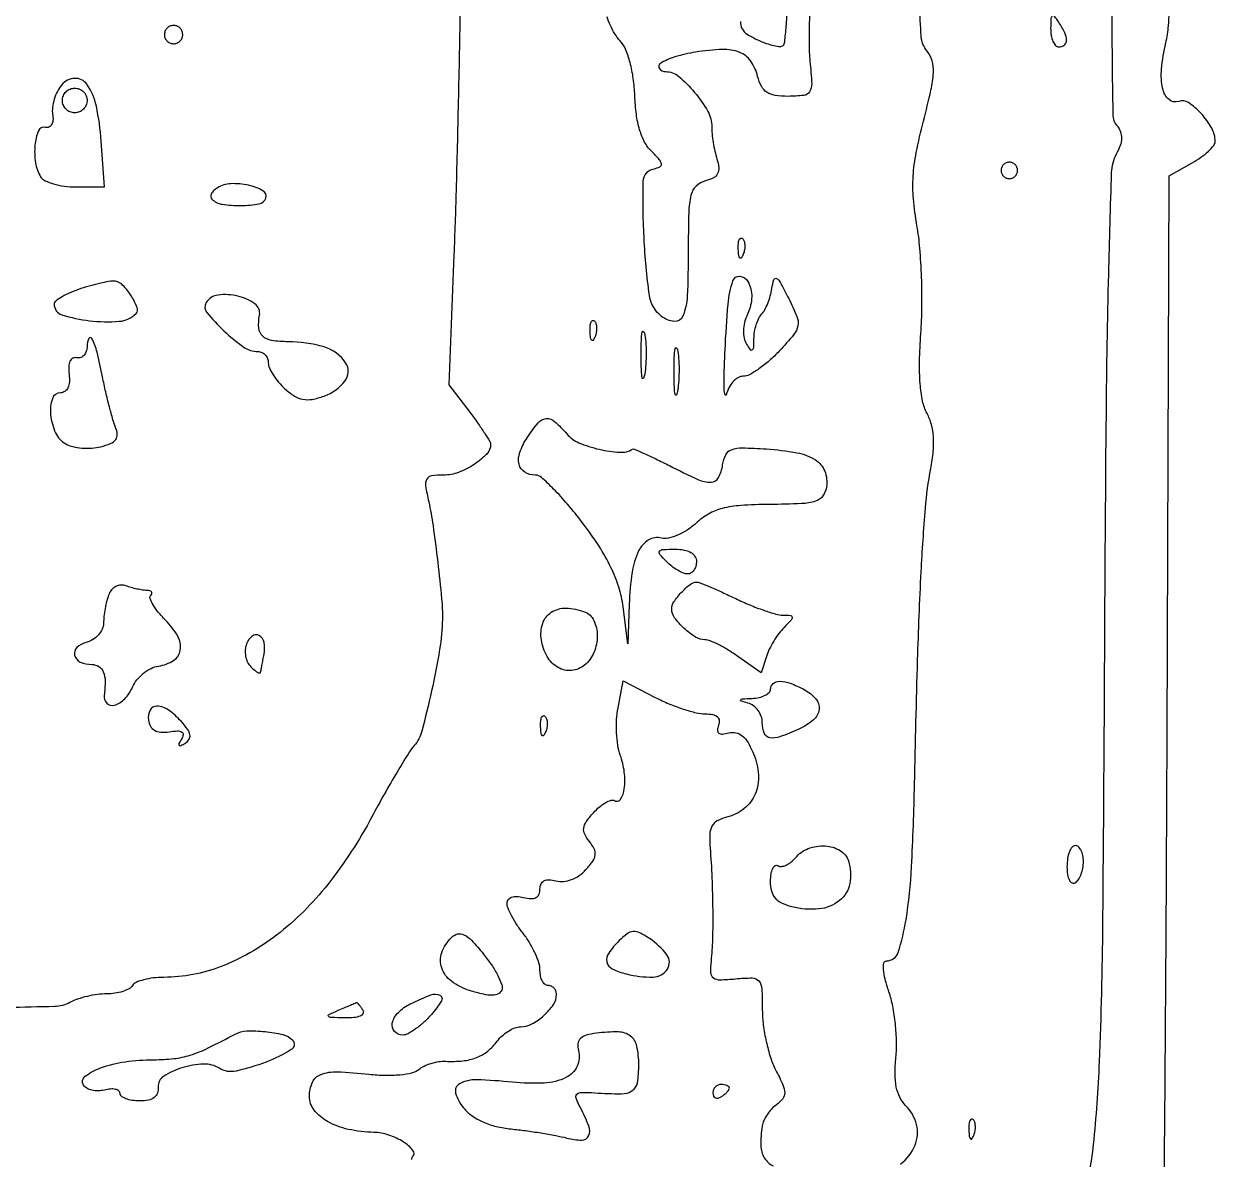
# Model space of a CAD drawing. Extents: x 0 to 5034, y 0 to 2560.
# Drawn here: x 4533.3 to 4678, y 328.9 to 466.8 of the extents above; entities that cross this region are included whole.
import ezdxf

# ---------------------------------------------------------------- set-up
doc = ezdxf.new("R2010")
doc.units = 0

msp = doc.modelspace()

# ---------------------------------------------------------------- linework, layer by layer
for points in [[(4665.474123, 478.105239, 0.004794), (4665.450449, 465.318893, 0.002168), (4665.56546, 455.793416, 0.170708), (4666.079974, 454.403638, -0.08459), (4666.490658, 453.692881, -0.096442), (4666.617919, 452.918478, -0.078186), (4666.450721, 452.027335, -0.037487), (4665.978667, 450.960139, 0.115102), (4665.381098, 448.733562, 0.002096), (4665.02605, 436.414754, 0.003852), (4664.738015, 419.390182, 0.001119), (4664.554956, 393.146217, -0.001005), (4664.31438, 357.492627, -0.007696), (4663.909947, 340.749472, -0.016267), (4663.184195, 330.697295, -0.045989), (4661.811474, 323.802176, -0.052095)], [(4639.786467, 328.33006, 0.131711), (4641.54279, 330.612513, 0.161974), (4641.725847, 333.123084, 0.135069), (4640.39789, 335.459252, -0.081746), (4639.693669, 336.440964, -0.065377), (4639.273028, 337.67477, -0.05081), (4639.120581, 339.250097, -0.024373), (4639.229926, 341.280681, 0.031928), (4639.303045, 343.169202, 0.020393), (4639.158286, 345.362138, 0.020482), (4638.838979, 347.508925, 0.035553), (4638.376394, 349.25, -0.019049), (4637.916167, 350.777339, -0.043232), (4637.714467, 351.965392, -0.069407), (4637.758829, 352.745118, -0.358067), (4638.06911, 353, 0.324365), (4639.492167, 354.031731, 0.039662), (4640.450156, 357.999924, 0.026649), (4641.123149, 364.42796, 0.007517), (4641.485883, 374.5, -0.002062), (4641.863842, 389.561404, -0.005565), (4642.295426, 400.253472, -0.007284), (4642.805506, 407.965966, -0.026843), (4643.459336, 412.805745, 0.023774), (4643.754018, 414.890554, 0.040346), (4643.775555, 416.651439, 0.047609), (4643.525758, 418.165, 0.058237), (4643.000697, 419.498698, -0.072753), (4642.462621, 420.990585, -0.031082), (4642.168591, 423.096082, -0.024725), (4642.09509, 425.800938, -0.012653), (4642.256594, 429.192953, 0.016097), (4642.387689, 432.413013, 0.011187), (4642.337171, 436.053376, 0.011297), (4642.131247, 439.548951, 0.022776), (4641.781742, 442.286626, -0.02121), (4641.353251, 445.561342, -0.037313), (4641.317497, 448.289555, -0.033817), (4641.691262, 451.168695, -0.014268), (4642.562721, 454.97207, 0.00817), (4643.47808, 458.754565, 0.041965), (4643.773018, 460.890543, 0.080283), (4643.619415, 462.322071, 0.106806), (4643.016882, 463.479659, -0.160439), (4642.283333, 465.345647, -0.006306), (4641.957151, 472.79172, -0.006732)], [(4586.305037, 469.081872, -0.001183), (4586.071897, 457.358936, -0.001195), (4585.805268, 446.541132, -0.003084), (4585.545918, 438.732547), (4584.924842, 422.965094), (4587.462421, 419.638156, -0.007871), (4588.434566, 418.321122, -0.011146), (4589.254586, 417.116903, -0.007443), (4589.897682, 416.092636, -0.137295), (4590, 415.727038, -0.193656), (4589.530293, 414.559784, -0.056627), (4588.012295, 413.300508, -0.054881), (4586.091314, 412.325382, -0.090262), (4584.303571, 412, 0.034086), (4582.832489, 411.899597, 0.235318), (4582.252136, 411.503818, 0.168337), (4582.10976, 410.705584, 0.016376), (4582.485428, 408.75, -0.020702), (4583.009348, 405.889342, -0.005925), (4583.584492, 401.416791, -0.005491), (4584.052751, 396.976184, -0.028126), (4584.146499, 394.5, -0.036315), (4583.811207, 390.8254, -0.013925), (4582.834409, 385.785533, -0.009974), (4581.644331, 380.906326, -0.111655), (4580.724623, 379.146502, 0.03645), (4579.972092, 378.116759, 0.00546), (4578.637886, 375.92741, 0.006112), (4577.119408, 373.300763, 0.005239), (4575.584019, 370.5, -0.043908), (4570.215187, 362.28293, -0.061905), (4564.005772, 356.132312, -0.071348), (4557.26378, 352.320875, -0.092849), (4550.309017, 351.005577, 0.028953), (4549.04213, 350.929933, 0.03516), (4547.873838, 350.707888, 0.037808), (4546.946727, 350.386503, 0.153169), (4546.5, 350, -0.132913), (4546.089543, 349.615357, -0.044765), (4545.327163, 349.29375, -0.040793), (4544.380087, 349.07381, -0.036678), (4543.375242, 349, 0.034433), (4542.272892, 348.923994, 0.023136), (4541.031199, 348.692982, 0.023342), (4539.844272, 348.355679, 0.041984), (4538.915604, 347.954833, -0.117161), (4537.041995, 347.460147, -0.001768), (4525.685855, 347.21774, -0.003921)], [(4620.342995, 467.076199, 0.14489), (4620.526571, 466.231447, 0.124238), (4621.167058, 465.542511, 0.036789), (4622.439408, 464.845654, 0.022178), (4623.460259, 464.434147, 0.031442), (4624.402223, 464.167391, 0.032276), (4625.165746, 464.05311, 0.22085), (4625.513737, 464.180403, 0.171162), (4625.718629, 464.608535, 0.005795), (4625.899999, 466.497342, 0.010332), (4626.044128, 468.764801, 0.006954)], [(4671.647182, 311.214077, 0.000356), (4671.850242, 330.980745, 0.000884), (4672.029821, 354.025768, 0.00059), (4672.157665, 380.413173), (4672.406548, 448.326347), (4675.196951, 449.913173, 0.025743), (4676.265748, 450.596042, 0.032933), (4677.169531, 451.335696, 0.034739), (4677.81594, 452.030063, 0.170123), (4677.993677, 452.527494, 0.130261), (4677.581948, 454.120599, 0.056917), (4676.293689, 455.903588, 0.05828), (4674.745252, 457.247951, 0.246028), (4673.562976, 457.385792, -0.28111), (4672.388611, 457.601514, -0.157485), (4671.630754, 458.898976, -0.077544), (4671.481495, 461.324073, -0.034293), (4672.000105, 464.5, 0.038742), (4672.321609, 466.585203, 0.012228), (4672.482653, 469.73539, 0.012131)], [(4628.726541, 467.748437, 0.008008), (4628.669908, 464.449904, 0.025522), (4628.779731, 462.25, -0.011425), (4628.993484, 459.517363, -0.154643), (4628.74721, 458.559436, -0.228878), (4628.029363, 458.107084, -0.02808), (4626.124088, 458, -0.036353), (4624.546853, 458.114826, -0.109409), (4623.544152, 458.496027, -0.127955), (4622.886402, 459.223627, -0.058715), (4622.428805, 460.427642, 0.09013), (4621.587549, 462.283073, 0.149374), (4620.249962, 463.340142, 0.103148), (4618.163255, 463.691171, 0.029923), (4614.898368, 463.367758, 0.033436), (4612.390248, 462.792626, 0.071306), (4610.590203, 461.956979, 0.444698), (4610.496508, 461.364818, 0.226469), (4611.260648, 461, -0.175576), (4612.832586, 460.430454, -0.044813), (4614.779725, 458.485707, -0.045504), (4616.381557, 456.171732, -0.13336), (4616.856055, 454.308779, 0.029378), (4616.892352, 453.464824, 0.014916), (4617.03181, 452.410845, 0.014765), (4617.240995, 451.328459, 0.021343), (4617.494394, 450.387714, -0.050516), (4617.714009, 449.330674, -0.149344), (4617.57363, 448.610821, -0.153447), (4617.058591, 448.104169, -0.054276), (4616.080618, 447.731333, 0.130985), (4614.95531, 447.092594, 0.139929), (4614.331669, 445.993186, 0.053493), (4614.057538, 443.913442, 0.006043), (4614, 439.152637, -0.010704), (4613.883795, 433.725057, -0.08746), (4613.35128, 431.313029, -0.324319), (4612.311954, 430.673237, -0.149037), (4610.748498, 431.282033, -0.194576), (4609.283285, 433.845694, -0.021151), (4608.641469, 440.758583, -0.01841), (4608.548342, 447.673962, -0.352937), (4609.84634, 449.208981, 0.064134), (4610.555257, 449.442637, 0.330297), (4610.736942, 449.786326, 0.145191), (4610.490312, 450.310054, 0.014233), (4609.521066, 451.336098, -0.076848), (4608.710883, 452.442608, -0.047218), (4608.10408, 453.943303, -0.039359), (4607.701676, 455.820154, -0.024344), (4607.51264, 458.069325, 0.025727), (4607.33043, 460.167784, 0.031078), (4606.937236, 462.105569, 0.034369), (4606.385274, 463.711584, 0.084152), (4605.71563, 464.761731, -0.044393), (4605.087346, 465.593647, -0.032995), (4604.543093, 466.608772, -0.033699), (4604.155025, 467.643518, -0.062113)], [(4580.422084, 328.893711, -0.222518), (4580.532842, 329.199509, 0.386329), (4580.570922, 329.991131, 0.079616), (4579.426883, 330.999877, 0.059731), (4577.637187, 331.852113, 0.074945), (4575.829905, 332.172566, -0.046812), (4572.718385, 332.545967, -0.074039), (4570.209374, 333.492656, -0.098051), (4568.579374, 334.877004, -0.169402), (4568, 336.537987, -0.105882), (4568.368531, 338.258765, -0.200344), (4569.385642, 339.212756, -0.09998), (4571.380163, 339.531838, -0.017069), (4575.232236, 339.243172, 0.02198), (4577.198717, 339.115209, 0.028881), (4578.995891, 339.181229, 0.031281), (4580.455474, 339.412296, 0.118849), (4581.278323, 339.816024, -0.062758), (4581.923301, 340.227047, -0.036574), (4582.780192, 340.558324, -0.036001), (4583.701681, 340.768084, -0.0501), (4584.546086, 340.811803, 0.037261), (4586.637346, 340.866394, 0.067802), (4588.296146, 341.265273, 0.07681), (4589.647357, 342.047377, 0.062933), (4590.806704, 343.25, -0.049625), (4591.418715, 343.919527, -0.044004), (4592.174514, 344.485937, -0.046504), (4592.953297, 344.873957, -0.092587), (4593.628133, 345, 0.123069), (4594.994072, 345.34138, 0.060631), (4596.46993, 346.374925, 0.061351), (4597.624752, 347.701732, 0.149514), (4598, 348.928571, 0.09221), (4597.923923, 349.337584, 0.096076), (4597.70625, 349.685268, 0.099376), (4597.381541, 349.917947, 0.106313), (4597, 350, -0.180252), (4596.618324, 350.142216, -0.09158), (4596.29375, 350.547885, -0.071559), (4596.07391, 351.151498, -0.051646), (4596, 351.865141, 0.076854), (4595.86195, 352.75797, 0.029798), (4595.4125, 353.929283, 0.028641), (4594.765455, 355.162389, 0.031515), (4594, 356.272871, -0.020994), (4593.234442, 357.334999, -0.023194), (4592.5875, 358.423688, -0.023401), (4592.126095, 359.396197, -0.099376), (4592, 360.024361, -0.168044), (4592.152852, 360.466315, -0.144612), (4592.55544, 360.752276, -0.097976), (4593.192826, 360.83888, -0.048913), (4594, 360.710251, 0.047845), (4594.890977, 360.566318, 0.132821), (4595.507555, 360.691017, 0.177688), (4595.870212, 361.076079, 0.101279), (4596, 361.710251, -0.100744), (4596.127842, 362.338303, -0.173684), (4596.485558, 362.72572, -0.133879), (4597.087964, 362.85735, -0.051227), (4597.943183, 362.725109, 0.08826), (4598.843921, 362.653154, 0.065721), (4599.817348, 362.878616, 0.061359), (4600.762909, 363.372593, 0.057876), (4601.581195, 364.08972, 0.031322), (4602.41365, 365.134137, 0.12264), (4602.706732, 365.898242, 0.149891), (4602.578373, 366.622645, 0.055002), (4602, 367.5, -0.05769), (4601.425576, 368.381614, -0.151924), (4601.306261, 369.117788, -0.119715), (4601.619518, 369.903994, -0.029535), (4602.495635, 370.995176, -0.032647), (4603.231893, 371.709048, -0.046065), (4603.979128, 372.23423, -0.055214), (4604.632552, 372.518419, -0.216674), (4605.057965, 372.464176, 0.414609), (4605.789338, 372.637351, 0.107192), (4606.236068, 373.905667, 0.06197), (4606.23871, 375.933405, 0.05486), (4605.752735, 377.989594, -0.04861), (4605.456472, 379.176788, -0.024938), (4605.30694, 380.704866, -0.024527), (4605.309126, 382.307505, -0.033772), (4605.478492, 383.737045), (4606.08967, 386.994902), (4610.004997, 384.997451, 0.019667), (4611.661543, 384.232876, 0.018701), (4613.400827, 383.586751, 0.019028), (4614.979688, 383.132332, 0.060621), (4616.067151, 383, -0.044969), (4616.977455, 382.917963, -0.13325), (4617.53878, 382.650476, -0.195589), (4617.76525, 382.209957, -0.114235), (4617.681807, 381.613185, 0.075729), (4617.553212, 381.024987, 0.253949), (4617.713297, 380.678962, 0.184258), (4618.149827, 380.55548, 0.041779), (4618.921766, 380.689792, -0.115475), (4619.798115, 380.712447, -0.124028), (4620.567664, 380.339875, -0.086723), (4621.263968, 379.513373, -0.033611), (4621.930688, 378.167335, -0.081901), (4622.534342, 375.580586, -0.117016), (4622.143743, 373.265569, -0.12654), (4620.794127, 371.49709, -0.105712), (4618.667912, 370.452787, 0.061966), (4617.524797, 370.009839, 0.147636), (4616.887921, 369.371427, 0.114195), (4616.617786, 368.370617, 0.029611), (4616.656384, 366.69098, -0.010293), (4616.877865, 363.099759, -0.008143), (4616.974056, 359.209868, -0.008222), (4616.945204, 355.606317, -0.020975), (4616.771906, 353, 0.037997), (4616.726063, 351.584651, 0.227955), (4617.064529, 350.95288, 0.165467), (4617.85284, 350.706648, 0.018645), (4619.75, 350.825366, -0.024474), (4621.782374, 350.928786, -0.219715), (4622.572751, 350.565678, -0.165567), (4622.932353, 349.663857, -0.012819), (4623, 347.025707, 0.032532), (4623.117752, 345.217824, 0.022339), (4623.475134, 343.193599, 0.022583), (4623.996987, 341.267456, 0.041902), (4624.617477, 339.772825, -0.014209), (4625.501, 337.93833, -0.100061), (4625.717076, 336.976393, -0.175523), (4625.476635, 336.265177, -0.066576), (4624.70873, 335.528969, 0.048341), (4624.109156, 334.994578, 0.038165), (4623.569225, 334.312951, 0.03937), (4623.163128, 333.595263, 0.073433), (4622.972771, 332.956484, 0.039332), (4622.819158, 330.574294, 0.131689), (4623.24209, 329.081605, 0.150151), (4624.313448, 328.113621, 0.056567)]]:
    msp.add_lwpolyline(points, format="xyb")
for points in [[(4658.015313, 466.25, 0.042523), (4658.082804, 465.388595, 0.062416), (4658.298248, 464.660937, 0.082215), (4658.618823, 464.167975, 0.210568), (4659, 464, 0.163584), (4659.667076, 464.224247, 0.234725), (4659.939692, 464.772965, 0.112355), (4659.729028, 465.698623, 0.031558), (4659, 467, 0.023197), (4658.479509, 467.728886, 0.409657), (4658.218347, 467.762149, 0.220444), (4658.050422, 467.444209, 0.011293)], [(4550.552786, 466.08541, 0.099038), (4550.401684, 465.679226, 0.097945), (4550.417584, 465.244476, 0.097945), (4550.597789, 464.848514, 0.099038), (4550.91459, 464.552786, 0.099038), (4551.320774, 464.401684, 0.097945), (4551.755524, 464.417584, 0.097945), (4552.151486, 464.597789, 0.099038), (4552.447214, 464.91459, 0.099038), (4552.598316, 465.320774, 0.097945), (4552.582416, 465.755524, 0.097945), (4552.402211, 466.151486, 0.099038), (4552.08541, 466.447214, 0.099038), (4551.679226, 466.598316, 0.097945), (4551.244476, 466.582416, 0.097945), (4550.848514, 466.402211, 0.099038)], [(4537.914156, 459.396564, 0.056231), (4537.396307, 458.606814, 0.04252), (4537.008481, 457.644351, 0.043489), (4536.798365, 456.664011, 0.073138), (4536.816679, 455.824169, -0.056934), (4536.85561, 455.104908, -0.11501), (4536.694958, 454.563956, -0.165424), (4536.361615, 454.268499, -0.155197), (4535.907529, 454.227793, 0.365514), (4535.087789, 453.798604, 0.074247), (4534.667544, 452.076806, 0.060942), (4534.733272, 449.926855, 0.100658), (4535.359017, 448.228115, 0.144023), (4535.88668, 447.754813, 0.041202), (4536.925041, 447.360759, 0.037797), (4538.226462, 447.09045, 0.03232), (4539.624309, 447), (4543.130583, 447), (4542.718933, 452.560644, 0.032938), (4542.120792, 456.812921, 0.102116), (4540.973933, 459.457946, 0.255567), (4539.501011, 460.183532, 0.211934)], [(4541, 457.5, -0.099038), (4540.885486, 456.927543, -0.097945), (4540.559375, 456.440625, -0.097945), (4540.072457, 456.114514, -0.099038), (4539.5, 456, -0.099038), (4538.927543, 456.114514, -0.097945), (4538.440625, 456.440625, -0.097945), (4538.114514, 456.927543, -0.099038), (4538, 457.5, -0.099038), (4538.114514, 458.072457, -0.097945), (4538.440625, 458.559375, -0.097945), (4538.927543, 458.885486, -0.099038), (4539.5, 459, -0.099038), (4540.072457, 458.885486, -0.097945), (4540.559375, 458.559375, -0.097945), (4540.885486, 458.072457, -0.099038)], [(4652, 449, 0.099038), (4652.076342, 448.618362, 0.097945), (4652.29375, 448.29375, 0.097945), (4652.618362, 448.076342, 0.099038), (4653, 448, 0.099038), (4653.381638, 448.076342, 0.097945), (4653.70625, 448.29375, 0.097945), (4653.923658, 448.618362, 0.099038), (4654, 449, 0.099038), (4653.923658, 449.381638, 0.097945), (4653.70625, 449.70625, 0.097945), (4653.381638, 449.923658, 0.099038), (4653, 450, 0.099038), (4652.618362, 449.923658, 0.097945), (4652.29375, 449.70625, 0.097945), (4652.076342, 449.381638, 0.099038)], [(4556.843606, 446.903343, 0.052407), (4556.394527, 446.556038, 0.085171), (4556.108117, 446.169633, 0.120725), (4556.024367, 445.808101, 0.195627), (4556.145243, 445.521423, 0.160486), (4557.398465, 444.889331, 0.041211), (4559.692052, 444.736565, 0.039367), (4561.905756, 444.946522, 0.273701), (4562.699507, 445.62543, 0.362113), (4562.351113, 446.534594, 0.073921), (4560.61363, 447.193415, 0.062351), (4558.449535, 447.389401, 0.130572)], [(4620.683114, 438.8125, -0.054073), (4620.461564, 438.395823, -0.470617), (4620.279315, 438.37858, -0.168741), (4620.137993, 438.670344, -0.018894), (4620.078947, 439.416667, -0.028489), (4620.089945, 440.112848, -0.077125), (4620.200665, 440.592839, -0.208169), (4620.385309, 440.77538, -0.296942), (4620.604167, 440.729167, -0.126455), (4620.797407, 440.402231, -0.060344), (4620.876576, 439.916927, -0.05415), (4620.839148, 439.359369, -0.051402)], [(4540.25, 434.644893, 0.021507), (4539.005035, 434.179323, 0.031127), (4537.954687, 433.654868, 0.031752), (4537.189247, 433.143673, 0.233747), (4537, 432.760979, 0.326553), (4537.942857, 431.471275, 0.048256), (4541.293286, 430.750797, 0.047647), (4544.913468, 430.677823, 0.179473), (4546.942103, 431.60877, 0.301028), (4547.091643, 432.344213, 0.046138), (4546.371564, 433.739559, 0.046663), (4545.356079, 435.04293, 0.162344), (4544.428557, 435.54217, 0.083187), (4543.88364, 435.545389, 0.01286), (4542.818076, 435.345093, 0.01404), (4541.562384, 435.038336, 0.011794)], [(4621.204167, 431.548752, 0.045576), (4620.853193, 430.545204, 0.052731), (4620.711954, 429.542828, 0.058443), (4620.786788, 428.633759, 0.091628), (4621.078075, 427.907912, 0.026149), (4621.53743, 427.259915, 0.398855), (4621.785918, 427.224185, 0.226916), (4621.948763, 427.516483, 0.013639), (4621.984687, 428.55, -0.039094), (4622.058032, 429.404566, -0.034272), (4622.264378, 430.276875, -0.035838), (4622.562766, 431.040646, -0.080856), (4622.915324, 431.55, 0.068428), (4623.290446, 432.064308, 0.027603), (4623.660083, 432.85287, 0.026682), (4623.969886, 433.757955, 0.030536), (4624.165324, 434.65126, -0.033399), (4624.411606, 435.746906, -0.487443), (4624.731018, 435.872934, -0.136921), (4625.175653, 435.411956, -0.006257), (4626.201256, 433.454835, -0.019998), (4627.198213, 431.282093, -0.142997), (4627.319366, 430.144814, -0.128956), (4626.818385, 429.065115, -0.015108), (4625.050047, 427.053575, -0.024492), (4623.845753, 425.884729, -0.02822), (4622.586278, 424.896988, -0.029085), (4621.441247, 424.194201, -0.123708), (4620.668341, 424, 0.132778), (4620.045251, 423.831565, 0.076458), (4619.437016, 423.339063, 0.067294), (4618.935047, 422.610273, 0.061007), (4618.62404, 421.75, -0.775027), (4618.473072, 421.745907, -0.063074), (4618.367752, 422.427699, -0.013818), (4618.368441, 424.394042, -0.004848), (4618.47485, 427.216634, -0.009871), (4618.848401, 432.773736, -0.058974), (4619.4375, 435.611683, -0.348285), (4620.270792, 436.155275, -0.246922), (4621.249161, 435.519257, -0.067078), (4621.601801, 434.626658, -0.063492), (4621.714461, 433.655441, -0.058887), (4621.580528, 432.622721, -0.045261)], [(4555.466521, 432.945829, 0.319594), (4555.544602, 431.748024, 0.032346), (4557.599926, 429.534847, 0.035376), (4560.014081, 427.554627, 0.155042), (4561.75, 427.001221, -0.106749), (4562.226922, 426.897738, -0.099346), (4562.632812, 426.605261, -0.095853), (4562.904928, 426.168543, -0.091783), (4563, 425.654988, 0.106377), (4563.138363, 425.012008, 0.036005), (4563.596395, 424.165342, 0.033897), (4564.253331, 423.274937, 0.032967), (4565.030282, 422.472595, 0.043345), (4566.176481, 421.603185, 0.094747), (4567.198798, 421.202705, 0.091889), (4568.317035, 421.201396, 0.039039), (4569.770566, 421.588273, 0.143382), (4572.306798, 423.410404, 0.32289), (4572.392797, 425.652745, 0.176584), (4569.796488, 427.565392, 0.07146), (4565.37889, 428.2, -0.038926), (4563.412118, 428.353351, -0.149675), (4562.321627, 428.883851, -0.186975), (4561.852733, 429.85157, -0.067053), (4561.934365, 431.408359, 0.290829), (4561.38152, 432.793509, 0.09822), (4559.314793, 433.739328, 0.089757), (4556.905902, 433.870368, 0.226912)], [(4602.683114, 428.8125, -0.054073), (4602.461564, 428.395823, -0.470617), (4602.279315, 428.37858, -0.168741), (4602.137993, 428.670344, -0.018894), (4602.078947, 429.416667, -0.028489), (4602.089945, 430.112848, -0.077125), (4602.200665, 430.592839, -0.208169), (4602.385309, 430.77538, -0.296942), (4602.604167, 430.729167, -0.126455), (4602.797407, 430.402231, -0.060344), (4602.876576, 429.916927, -0.05415), (4602.839148, 429.359369, -0.051402)], [(4541, 427.666667, -0.075615), (4540.905998, 427.048635, -0.105664), (4540.632812, 426.563021, -0.125622), (4540.225886, 426.285891, -0.137187), (4539.75, 426.25, 0.168546), (4539.262857, 426.18306, 0.167053), (4538.919702, 425.828631, 0.102457), (4538.762912, 425.170828, 0.042012), (4538.812858, 424.25, -0.047947), (4538.852133, 423.322977, -0.094513), (4538.676141, 422.609828, -0.133412), (4538.304993, 422.165293, -0.15366), (4537.779837, 422, 0.324971), (4536.779221, 421.272867, 0.10392), (4536.57129, 419.334715, 0.082868), (4537.171534, 417.127994, 0.158726), (4538.403929, 415.793826, 0.07064), (4539.252333, 415.465581, 0.037005), (4540.373276, 415.291419, 0.03591), (4541.5713, 415.281387, 0.045654), (4542.663358, 415.451644, 0.035789), (4543.85334, 415.842629, 0.131993), (4544.477174, 416.318316, 0.182839), (4544.667455, 416.944114, 0.082538), (4544.467877, 417.791872, -0.028289), (4544.136205, 418.731448, -0.00713), (4543.705696, 420.29597, -0.007254), (4543.264395, 422.10118, -0.007261), (4542.875809, 423.917814, 0.011703), (4542.202977, 426.932132, 0.055288), (4541.590784, 428.591298, 0.621594), (4541.212643, 428.589241, 0.113753)], [(4608.717581, 424.26375, -0.075924), (4608.561388, 423.761725, -0.720633), (4608.418418, 423.780601, -0.040183), (4608.315278, 424.711719, -0.006817), (4608.286014, 426.5, -0.00738), (4608.307632, 428.29708, -0.030832), (4608.403147, 429.374351, -0.49082), (4608.549185, 429.455688, -0.248898), (4608.703931, 429.26375, -0.031163), (4608.839977, 428.209518, -0.015827), (4608.885962, 426.872547, -0.015659), (4608.846293, 425.485188, -0.022548)], [(4612.717581, 422.26375, -0.075924), (4612.561388, 421.761725, -0.720633), (4612.418418, 421.780601, -0.040183), (4612.315278, 422.711719, -0.006817), (4612.286014, 424.5, -0.00738), (4612.307632, 426.29708, -0.030832), (4612.403147, 427.374351, -0.49082), (4612.549185, 427.455688, -0.248898), (4612.703931, 427.26375, -0.031163), (4612.839977, 426.209518, -0.015827), (4612.885962, 424.872547, -0.015659), (4612.846293, 423.485188, -0.022548)], [(4599.267972, 417, 0.116501), (4600.733553, 415.929757, 0.042721), (4603.189271, 415.133922, 0.042088), (4605.692227, 414.7713, 0.149567), (4607.25, 415.147864, -0.24063), (4607.444267, 415.159892, -0.002772), (4608.663298, 414.621358, -0.007697), (4610.078253, 413.960527, -0.004856), (4611.710162, 413.147864, 0.011434), (4615.188158, 411.472612, 0.1109), (4616.780404, 411.141363, 0.274138), (4617.676288, 411.691761, 0.08613), (4618.180449, 413.25, -0.079137), (4618.557186, 414.472113, -0.193853), (4619.245228, 415.088937, -0.092651), (4620.543542, 415.302646, -0.010863), (4623.488031, 415.174897, -0.028079), (4627.196838, 414.723073, -0.096056), (4629.452576, 413.851026, -0.16109), (4630.579034, 412.488797, -0.129066), (4630.798257, 410.587505, -0.121307), (4630.346955, 409.46849, -0.162242), (4629.464707, 408.83286, -0.065391), (4627.746329, 408.534254, -0.007939), (4623.907886, 408.436048, 0.013378), (4620.374058, 408.307165, 0.046883), (4618.12599, 407.951507, 0.067971), (4616.453761, 407.27128, 0.05705), (4614.912901, 406.133482, -0.042773), (4613.86164, 405.309933, -0.044139), (4612.696212, 404.687083, -0.0482), (4611.591552, 404.337764, -0.116961), (4610.741927, 404.357237, 0.204974), (4609.183573, 404.123994, 0.142558), (4607.974965, 402.786102, 0.077504), (4607.182564, 400.194847, 0.027371), (4606.842896, 396.315741), (4606.685793, 391.5), (4606.092896, 396, 0.042978), (4605.56504, 398.395325, 0.037047), (4604.6163, 400.792442, 0.031596), (4603.170734, 403.352088, 0.018156), (4601.129855, 406.25, 0.01355), (4599.35963, 408.452627, 0.019041), (4597.655443, 410.310938, 0.015582), (4596.169484, 411.721557, 0.184096), (4595.438872, 412, -0.137234), (4594.140134, 412.363304, -0.204852), (4593.463413, 413.308902, -0.140746), (4593.554963, 414.769138, -0.059513), (4594.436857, 416.543976, -0.029926), (4595.777812, 418.345493, -0.196724), (4596.754213, 418.857051, -0.20831), (4597.774206, 418.522846, -0.033843)], [(4615, 401.5, -0.069717), (4614.919674, 400.926711, -0.085667), (4614.685268, 400.440625, -0.100075), (4614.337148, 400.115627, -0.138775), (4613.928571, 400, -0.098387), (4613.413868, 400.10227, -0.03396), (4612.73125, 400.440625, -0.032192), (4612.010186, 400.925966, -0.032161), (4611.357143, 401.5, -0.020927), (4610.550927, 402.376683, -0.34307), (4610.535714, 402.75, -0.229834), (4610.930192, 402.964852, -0.011727), (4612.428571, 403, -0.044719), (4613.51151, 402.902949, -0.087552), (4614.321429, 402.604167, -0.12005), (4614.818697, 402.124838, -0.142149)], [(4543.629042, 397.475683, 0.029197), (4543.387849, 396.717589, 0.01721), (4543.184781, 395.788743, 0.017185), (4543.04538, 394.843714, 0.028029), (4543, 394.034844, -0.10701), (4542.842022, 393.305152, -0.075848), (4542.382944, 392.601113, -0.071468), (4541.702183, 392.029029, -0.075242), (4540.899384, 391.683939, 0.126016), (4539.760615, 391.052198, 0.269931), (4539.486541, 390.121206, 0.230131), (4540.169057, 389.299918, 0.10666), (4541.559017, 389, -0.139798), (4542.417532, 388.755178, -0.1591), (4542.966263, 388.103238, -0.096776), (4543.186944, 386.962801, -0.031842), (4543.074646, 385.25, 0.230534), (4543.39557, 384.294457, 0.275861), (4544.300061, 384.058396, 0.132222), (4545.564697, 384.826736, 0.087341), (4546.512872, 386.25, -0.066884), (4547.050965, 387.133579, -0.052167), (4547.846132, 387.929676, -0.053355), (4548.763969, 388.524652, -0.081939), (4549.665449, 388.808471, 0.106824), (4551.496679, 389.485945, 0.215912), (4552.320026, 390.747262, 0.170065), (4552.00286, 392.452593, 0.066249), (4550.525319, 394.383771, -0.023799), (4549.647865, 395.348982, -0.037961), (4549.005449, 396.259703, -0.04433), (4548.644158, 397.007923, -0.29478), (4548.727273, 397.393939, 0.114867), (4548.870625, 397.624292, 0.254432), (4548.83662, 397.82197, 0.170532), (4548.622609, 397.95744, 0.056692), (4548.248454, 398, -0.037462), (4547.730202, 398.038884, -0.016619), (4547.055514, 398.163757, -0.016341), (4546.346475, 398.343994, -0.021203), (4545.71083, 398.557471, 0.109125), (4545.10153, 398.648946, 0.10308), (4544.496532, 398.479027, 0.096903), (4543.981052, 398.068584, 0.084889)], [(4619.763864, 397, 0.013859), (4621.467474, 396.234388, 0.015103), (4623.1632, 395.5875, 0.014693), (4624.642234, 395.122102, 0.068977), (4625.523122, 395, -0.02403), (4626.421389, 394.956804, -0.364819), (4626.623963, 394.75, -0.207568), (4626.50093, 394.395312, -0.010547), (4625.636937, 393.49408, 0.036804), (4625.013626, 392.771572, 0.022682), (4624.385939, 391.839945, 0.022698), (4623.846235, 390.857048, 0.037375), (4623.492915, 389.977677), (4622.854813, 387.967194), (4620.023036, 389.983597, 0.017742), (4618.85329, 390.755499, 0.020196), (4617.68027, 391.407682, 0.019827), (4616.649242, 391.877281, 0.09724), (4616.024201, 392, -0.140973), (4614.888864, 392.326593, -0.046805), (4613.500492, 393.390261, -0.046538), (4612.346559, 394.678387, -0.160736), (4612, 395.728571, -0.148042), (4612.261249, 396.591578, -0.039086), (4613.162061, 397.737921, -0.038478), (4614.220093, 398.723018, -0.169804), (4615.012171, 399, -0.095091), (4615.415222, 398.922647, -0.004792), (4616.660501, 398.4125, -0.007542), (4618.133522, 397.766177, -0.005378)], [(4601.418213, 395.393011, -0.1943), (4602.540282, 394.347221, -0.109704), (4602.949091, 392.503659, -0.097529), (4602.548173, 390.471196, -0.12283), (4601.416177, 388.930433, -0.150407), (4599.839108, 388.274512, -0.156967), (4598.196244, 388.634688, -0.131261), (4596.860517, 389.978046, -0.093992), (4596.162508, 391.989037, -0.115105), (4596.326691, 393.973461, -0.172766), (4597.37347, 395.33933, -0.151929), (4599.169869, 395.842662, -0.084712)], [(4560.360155, 391.496165, 0.075723), (4560.205373, 390.788228, 0.061469), (4560.250995, 390.011799, 0.062791), (4560.480586, 389.28732, 0.088502), (4560.867217, 388.732783, 0.022012), (4561.307574, 388.329581, 0.045875), (4561.68972, 388.064942, 0.083279), (4561.958537, 387.967481, 0.418094), (4562.076511, 388.05, -0.003641), (4562.124439, 388.319976, -0.000502), (4562.228784, 388.880709, -0.000576), (4562.353795, 389.544537, -0.000488), (4562.487445, 390.246029, 0.093935), (4562.490172, 391.665848, 0.216829), (4561.890324, 392.519641, 0.313212), (4561.056084, 392.456313, 0.131133)], [(4628.065741, 385.964816, -0.089851), (4629.507831, 384.820863, -0.215188), (4629.89862, 383.544204, -0.187507), (4629.208362, 382.273383, -0.068855), (4627.452947, 381.160515, -0.019844), (4625.135584, 380.21379, -0.130368), (4623.897055, 380.103412, -0.265733), (4623.233065, 380.65126, -0.090618), (4623, 381.926676, 0.084769), (4622.868413, 382.697252, 0.073873), (4622.485937, 383.421729, 0.075402), (4621.918626, 383.990924, 0.09552), (4621.25, 384.310674, -0.01159), (4620.4117, 384.550633, -0.541772), (4620.37122, 384.693656, -0.197309), (4620.607705, 384.812001, -0.005718), (4621.75, 384.883999, 0.042269), (4622.61131, 385.001862, 0.060062), (4623.339063, 385.259675, 0.077085), (4623.833985, 385.608769, 0.203393), (4624, 386, -0.226786), (4624.325669, 386.681081, -0.17356), (4625.115725, 386.956154, -0.087567), (4626.400409, 386.717943, -0.033354)], [(4548.442347, 382.25, 0.091554), (4548.70283, 381.497137, 0.136465), (4549.193465, 381.008026, 0.113445), (4549.940486, 380.787816, 0.051701), (4550.963174, 380.831377, -0.026177), (4551.981949, 380.926948, -0.147633), (4552.504973, 380.792308, -0.307291), (4552.656297, 380.461853, -0.096987), (4552.454802, 379.926868, 0.022709), (4552.159754, 379.397112, 0.314865), (4552.190224, 379.191785, 0.329201), (4552.389729, 379.156029, 0.02372), (4552.910634, 379.444769, 0.112341), (4553.384456, 379.910995, 0.191305), (4553.488832, 380.448814, 0.110871), (4553.192978, 381.13478, 0.02689), (4552.410155, 382.099277, 0.054932), (4550.868325, 383.466587, 0.145453), (4549.486528, 383.935025, 0.287559), (4548.647673, 383.452454, 0.161186)], [(4596.683114, 380.8125, -0.054073), (4596.461564, 380.395823, -0.470617), (4596.279315, 380.37858, -0.168741), (4596.137993, 380.670344, -0.018894), (4596.078947, 381.416667, -0.028489), (4596.089945, 382.112848, -0.077125), (4596.200665, 382.592839, -0.208169), (4596.385309, 382.77538, -0.296942), (4596.604167, 382.729167, -0.126455), (4596.797407, 382.402231, -0.060344), (4596.876576, 381.916927, -0.05415), (4596.839148, 381.359369, -0.051402)], [(4633.455287, 365.140877, -0.12493), (4633.616504, 362.400321, -0.176673), (4632.372134, 360.322283, -0.149196), (4629.875036, 359.309528, -0.083946), (4626.585042, 359.568012, -0.050484), (4625.366652, 360.008327, -0.107403), (4624.579902, 360.621015, -0.113618), (4624.144758, 361.480016, -0.06073), (4624, 362.667425, -0.034806), (4624.062853, 363.569232, -0.074373), (4624.260466, 364.237191, -0.143527), (4624.551501, 364.568201, -0.287025), (4624.886693, 364.570027, 0.165938), (4625.317852, 364.471484, 0.078442), (4625.875922, 364.620389, 0.064546), (4626.470716, 364.981976, 0.050777), (4627.009138, 365.51101, -0.127957), (4628.582771, 366.642876, -0.106997), (4630.621285, 366.963127, -0.119193), (4632.443141, 366.410276, -0.18496)], [(4660, 364.440983, 0.035659), (4660.068671, 363.479336, 0.083483), (4660.287316, 362.794783, 0.1651), (4660.615199, 362.478234, 0.253782), (4661, 362.5, 0.111412), (4661.383556, 362.876024, 0.050262), (4661.70625, 363.50665, 0.046318), (4661.925923, 364.270704, 0.046881), (4662, 365.059017, 0.049547), (4661.926216, 365.801778, 0.069539), (4661.70625, 366.429836, 0.089706), (4661.381787, 366.852535, 0.186414), (4661, 367, 0.230178), (4660.616918, 366.813779, 0.073461), (4660.29375, 366.248289, 0.055981), (4660.073066, 365.420991, 0.037227)], [(4591.346062, 349.459441, -0.18349), (4590.935731, 349.000327, -0.116835), (4590.232497, 348.823837, -0.061983), (4589.131747, 348.946005, -0.017251), (4587.4556, 349.407795, -0.083224), (4585.246074, 350.528497, -0.152139), (4584.061047, 352.142351, -0.170974), (4584.074573, 354.003341, -0.110308), (4585.241715, 355.841715, -0.135564), (4585.994849, 356.268853, -0.182491), (4586.766714, 356.180023, -0.086309), (4587.712513, 355.464326, -0.016578), (4589.132177, 353.838051, -0.023379), (4590.114578, 352.512414, -0.030732), (4590.875114, 351.213115, -0.031592), (4591.353897, 350.09618, -0.178926)], [(4605.616228, 355.473371, 0.043652), (4604.340941, 353.953597, 0.20912), (4604.122822, 352.8698, 0.229601), (4604.772723, 352.041133, 0.052156), (4606.497764, 351.411205, 0.066774), (4609.728514, 351.046028, 0.247466), (4611.464672, 352.008022, 0.315826), (4611.409237, 353.729439, 0.085367), (4609.311422, 355.709217, 0.030952), (4608.114938, 356.40105, 0.13229), (4607.313793, 356.562878, 0.143007), (4606.574579, 356.294863, 0.03839)], [(4582.813051, 346.5, -0.027499), (4581.883938, 345.543134, -0.031006), (4580.890208, 344.734375, -0.032564), (4579.971099, 344.163198, -0.123354), (4579.319665, 344, -0.213016), (4578.317021, 344.447462, -0.248067), (4578.066586, 345.449267, -0.137052), (4578.80184, 346.752196, -0.08401), (4580.25, 347.779505, -0.019305), (4582.762409, 348.873769, -0.211882), (4583.835549, 348.824984, -0.443299), (4584.028274, 348.137309, -0.038622)], [(4574.5, 347, -0.275888), (4574.505838, 346.615727, -0.162994), (4574.151257, 346.301929, -0.076465), (4573.390307, 346.108701, -0.030274), (4572.309017, 346.070285, -0.004494), (4570.623948, 346.127607, -0.20576), (4570.318248, 346.274842, -0.495865), (4570.361606, 346.483815, -0.009924), (4571.5, 347, -0.000463), (4572.280181, 347.3344, -0.000674), (4572.968601, 347.627618, -0.000328), (4573.554507, 347.875786, -0.011841), (4573.690983, 347.929715, -0.287634), (4573.796717, 347.907453, -0.021765), (4574.007412, 347.685604, -0.024725), (4574.249321, 347.378152, -0.015911)], [(4565.931284, 343.40205, -0.486117), (4565.790421, 342.229496, -0.044013), (4562.731747, 340.720523, -0.037836), (4559.095892, 339.616894, -0.195599), (4557.065123, 339.959752, 0.149645), (4555.146871, 340.462843, 0.064248), (4552.510162, 340.013175, 0.068668), (4550.276671, 338.977046, 0.277177), (4549.638889, 337.685023, -0.103584), (4549.546156, 336.942178, -0.150464), (4549.160011, 336.411805, -0.114666), (4548.448846, 336.09893, -0.046566), (4547.388889, 336, -0.036115), (4546.473974, 336.06617, -0.054614), (4545.701736, 336.266249, -0.071501), (4545.172689, 336.558986, -0.234841), (4545, 336.90638, 0.231629), (4544.850356, 337.212074, 0.111697), (4544.445652, 337.401546, 0.074391), (4543.835817, 337.442396, 0.043566), (4543.112859, 337.319262, -0.058707), (4542.341107, 337.211687, -0.06252), (4541.582362, 337.29062, -0.070133), (4540.950112, 337.534808, -0.127843), (4540.552685, 337.914755, -0.386697), (4540.751915, 338.982917, -0.075448), (4542.63033, 340.003777, -0.05102), (4545.618277, 340.751635, -0.035841), (4549.078669, 341, 0.027581), (4551.528231, 341.135227, 0.048645), (4553.509073, 341.552276, 0.037309), (4555.698086, 342.424838, 0.010259), (4559, 344.120452, -0.116098), (4560.388529, 344.495434, -0.033983), (4562.612769, 344.416803, -0.0332), (4564.783989, 344.044874, -0.138213)], [(4602.858258, 344.224278, 0.035882), (4601.613397, 343.974099, 0.124783), (4600.906195, 343.570736, 0.176815), (4600.613448, 342.971085, 0.090225), (4600.67778, 342.124168, -0.173872), (4600.50742, 340.204751, -0.174449), (4599.156286, 338.83416, -0.100362), (4596.503516, 338.165072, -0.037483), (4592.64591, 338.272785, 0.018608), (4588.301241, 338.558352, 0.128729), (4586.239079, 338.080669, 0.3558), (4585.758106, 336.95393, 0.102653), (4586.706719, 335.152974, 0.067159), (4587.728617, 334.206137, 0.049191), (4589.0758, 333.443941, 0.044547), (4590.687884, 332.896205, 0.035476), (4592.5, 332.589669, -0.009216), (4594.23265, 332.389388, -0.006905), (4596.132812, 332.107409, -0.006985), (4597.914833, 331.792148, -0.015843), (4599.25, 331.492521, 0.057259), (4601.081643, 331.238053, 0.300066), (4601.901774, 331.75153, 0.202297), (4601.93638, 332.937491, 0.03035), (4600.91999, 335.149501, -0.028237), (4600.378829, 336.314259, -0.293519), (4600.475238, 336.808828, -0.206271), (4601.017591, 337.038413, -0.015137), (4602.66999, 336.977796, 0.015473), (4605.880883, 336.86217, 0.144722), (4607.195706, 337.243668, 0.214156), (4607.828302, 338.2113, 0.039289), (4608, 340.393011, 0.051661), (4607.76521, 342.659382, 0.182993), (4606.991545, 343.870564, 0.157307), (4605.52147, 344.371345, 0.03573)], [(4617, 336.940983, 0.108972), (4617.078288, 336.586039, 0.182303), (4617.29375, 336.3746, 0.161196), (4617.6179, 336.343488, 0.082592), (4618, 336.5, 0.029505), (4618.382774, 336.768994, 0.035638), (4618.70625, 337.066025, 0.038439), (4618.934461, 337.34829, 0.151918), (4619, 337.559017, 0.210953), (4618.92554, 337.727648, 0.081139), (4618.70625, 337.870461, 0.061769), (4618.382849, 337.967655, 0.042167), (4618, 338, 0.105053), (4617.618444, 337.918938, 0.099167), (4617.29375, 337.688914, 0.09642), (4617.076123, 337.345238, 0.093332)], [(4648.078947, 332.416667, 0.018894), (4648.137993, 331.670344, 0.168741), (4648.279315, 331.37858, 0.470617), (4648.461564, 331.395823, 0.054073), (4648.683114, 331.8125, 0.051402), (4648.839148, 332.359369, 0.05415), (4648.876576, 332.916927, 0.060344), (4648.797407, 333.402231, 0.126455), (4648.604167, 333.729167, 0.296942), (4648.385309, 333.77538, 0.208169), (4648.200665, 333.592839, 0.077125), (4648.089945, 333.112848, 0.028489)]]:
    msp.add_lwpolyline(points, format="xyb", close=True)

doc.saveas('drawing.dxf')
